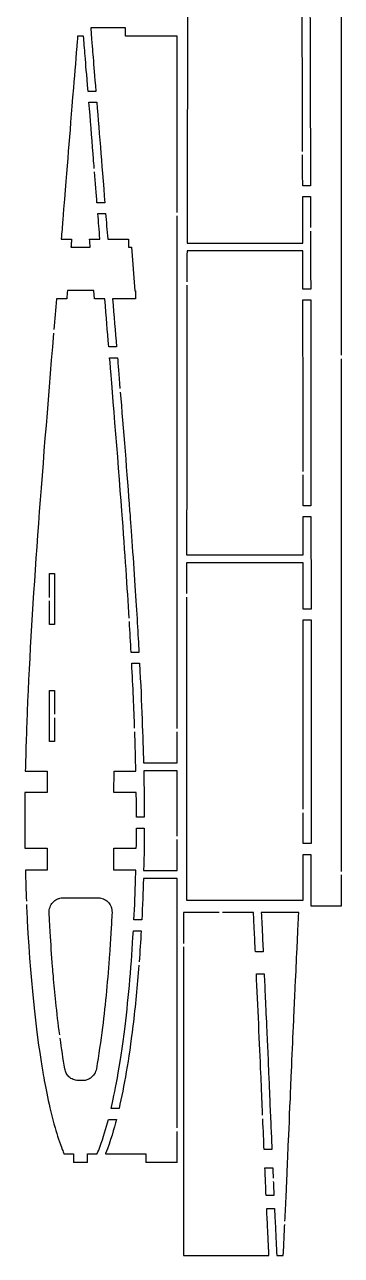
# Model space of a CAD drawing. Header units: millimetres. Extents: x 4 to 96, y -1182 to -9.
# Drawn here: x 3.9 to 96.1, y -1182.2 to -824.5 of the extents above; entities that cross this region are included whole.
import ezdxf

# ---------------------------------------------------------------- set-up
doc = ezdxf.new("R2010")
doc.units = ezdxf.units.MM
doc.layers.get('0').update_dxf_attribs({"linetype": 'CONTINUOUS'})

msp = doc.modelspace()

# ---------------------------------------------------------------- linework, layer by layer
for p, q in [((96.06, -920.64), (96.06, -771.64)), ((33.27, -825.48), (23.15, -825.48)), ((33.27, -827.86), (33.27, -825.48)), ((21.07, -827.86), (19.36, -827.86)), ((48.27, -827.86), (33.27, -827.86)), ((48.27, -879.11), (48.27, -827.86)), ((24.66, -843.98), (22.39, -843.98)), ((22.65, -847.1), (24.92, -847.1)), ((87.07, -871.41), (84.8, -871.41)), ((27.25, -876.29), (24.98, -876.29)), ((84.81, -874.53), (87.08, -874.53)), ((25.23, -879.41), (27.5, -879.41)), ((48.27, -1029.11), (48.27, -880.11)), ((14.59, -886.87), (17.6, -886.87)), ((22.83, -886.87), (25.84, -886.87)), ((28.11, -886.87), (34.15, -886.87)), ((34.15, -886.87), (34.15, -889.25)), ((17.41, -889.25), (23.02, -889.25)), ((34.15, -889.25), (34.99, -889.25)), ((34.99, -889.25), (36.03, -901.95)), ((51.16, -888.04), (84.84, -888.04)), ((84.84, -890.3), (51.16, -890.3)), ((87.13, -901.43), (84.86, -901.43)), ((16.18, -904.21), (13.17, -904.21)), ((24.05, -901.83), (16.38, -901.83)), ((24.24, -904.21), (24.05, -901.83)), ((27.26, -904.21), (24.24, -904.21)), ((36.15, -904.21), (29.52, -904.21)), ((36.03, -901.95), (36.15, -901.95)), ((36.15, -901.95), (36.15, -904.21)), ((84.87, -904.55), (87.14, -904.55)), ((30.68, -918.23), (28.41, -918.23)), ((28.67, -921.35), (30.94, -921.35)), ((96.06, -1070.64), (96.06, -921.64)), ((87.21, -964.41), (84.94, -964.41)), ((84.94, -967.53), (87.21, -967.53)), ((51.05, -978.65), (84.95, -978.65)), ((84.95, -980.92), (51.05, -980.92)), ((11.21, -990.99), (11.21, -984.05)), ((11.21, -984.05), (12.67, -984.05)), ((12.67, -984.05), (12.67, -998.93)), ((11.21, -998.93), (11.21, -991.99)), ((87.22, -994.42), (84.95, -994.42)), ((84.96, -997.55), (87.22, -997.55)), ((12.67, -998.93), (11.21, -998.93)), ((37.19, -1007), (34.92, -1007)), ((35.09, -1010.12), (37.36, -1010.12)), ((11.21, -1018.05), (12.67, -1018.05)), ((11.21, -1032.93), (11.21, -1018.05)), ((12.67, -1018.05), (12.67, -1024.99)), ((12.67, -1025.99), (12.67, -1032.93)), ((48.27, -1039.11), (48.27, -1030.11)), ((12.67, -1032.93), (11.21, -1032.93)), ((38.5, -1039.11), (48.27, -1039.11)), ((4.14, -1041.49), (10.49, -1041.49)), ((10.49, -1041.49), (10.49, -1047.73)), ((29.93, -1047.73), (29.94, -1041.49)), ((29.94, -1041.49), (36.29, -1041.49)), ((48.27, -1041.37), (38.56, -1041.37)), ((48.27, -1060.39), (48.27, -1041.37)), ((10.49, -1047.73), (4.02, -1047.73)), ((36.41, -1047.73), (29.93, -1047.73)), ((38.74, -1054.91), (36.47, -1054.91)), ((36.47, -1058.04), (38.74, -1058.04)), ((48.27, -1070.39), (48.27, -1061.39)), ((4.01, -1063.88), (10.51, -1063.88)), ((10.51, -1063.88), (10.49, -1070.27)), ((29.93, -1070.27), (29.91, -1063.88)), ((29.91, -1063.88), (36.41, -1063.88)), ((87.22, -1062.58), (84.95, -1062.58)), ((84.95, -1065.7), (87.21, -1065.7)), ((10.49, -1070.27), (4.15, -1070.27)), ((36.28, -1070.27), (29.93, -1070.27)), ((48.27, -1072.71), (38.49, -1072.71)), ((38.55, -1070.39), (48.27, -1070.39)), ((48.27, -1145.22), (48.27, -1072.71)), ((96.06, -1080.64), (96.06, -1071.64)), ((15.02, -1078.35), (25.4, -1078.35)), ((51.06, -1079.05), (84.94, -1079.05)), ((60.5, -1082.61), (50.15, -1082.61)), ((50.15, -1082.61), (50.15, -1091.61)), ((70.5, -1082.61), (61.5, -1082.61)), ((83.66, -1082.61), (72.77, -1082.61)), ((87.21, -1080.64), (96.06, -1080.64)), ((38.01, -1084.76), (35.73, -1084.76)), ((35.56, -1087.96), (37.83, -1087.96)), ((50.15, -1092.61), (50.15, -1182.25)), ((73.31, -1094.03), (71.04, -1094.03)), ((71.34, -1100.41), (73.61, -1100.41)), ((20.93, -1131.42), (19.5, -1131.42)), ((31.4, -1139.51), (29.1, -1139.51)), ((28.29, -1142.78), (30.61, -1142.78)), ((48.27, -1155.22), (48.27, -1146.22)), ((75.85, -1151.52), (73.59, -1151.52)), ((15.39, -1152.72), (18.15, -1152.72)), ((18.15, -1152.72), (18.15, -1155.22)), ((22.27, -1155.22), (18.15, -1155.22)), ((22.27, -1155.22), (22.27, -1152.72)), ((22.27, -1152.72), (25.04, -1152.72)), ((27.47, -1152.72), (39.15, -1152.72)), ((39.15, -1152.72), (39.15, -1155.22)), ((48.27, -1155.22), (39.15, -1155.22)), ((73.82, -1156.84), (76.09, -1156.84)), ((76.44, -1164.84), (74.17, -1164.84)), ((74.34, -1168.63), (76.61, -1168.63)), ((50.15, -1182.25), (74.99, -1182.25)), ((77.26, -1182.25), (79.17, -1182.25))]:
    msp.add_line(p, q)
for points, knots in [([(51.44, -797.3), (51.44, -797.32), (51.44, -797.34), (51.44, -797.36), (51.41, -803.34), (51.39, -809.25), (51.37, -814.94), (51.33, -825.69), (51.29, -835.33), (51.26, -847.06), (51.26, -849.33), (51.25, -851.56), (51.24, -853.83), (51.21, -865.42), (51.19, -876.33), (51.16, -887.98), (51.16, -888), (51.16, -888.02), (51.16, -888.04)], [21.573709, 21.573709, 21.573709, 21.573709, 21.581481, 21.581481, 21.581481, 23.91388, 23.91388, 23.91388, 28.319251, 28.319251, 28.319251, 29.171112, 29.171112, 29.171112, 33.530298, 33.530298, 33.530298, 33.537796, 33.537796, 33.537796, 33.537796]), ([(84.78, -861.41), (84.77, -860.17), (84.77, -858.87), (84.77, -857.44), (84.73, -844.5), (84.73, -842.31), (84.7, -834.75), (84.68, -827.19), (84.65, -819.37), (84.62, -811.55)], [1.085267, 1.085267, 1.085267, 1.085267, 1.469449, 1.469449, 1.469449, 4.958758, 4.958758, 4.958758, 8.445653, 8.445653, 8.445653, 8.445653]), ([(86.89, -811.55), (86.92, -820.3), (86.96, -829.83), (86.99, -839.63), (87, -844.86), (87.02, -851.17), (87.03, -855.42), (87.04, -860.65), (87.06, -866.05), (87.07, -871.41)], [0.005975, 0.005975, 0.005975, 0.005975, 2.629685, 2.629685, 2.629685, 4.029339, 4.029339, 4.029339, 5.753437, 5.753437, 5.753437, 5.753437]), ([(23.15, -825.48), (23.15, -825.5), (23.15, -825.52), (23.15, -825.54), (23.55, -830.49), (23.65, -831.76), (23.84, -834.05), (24.06, -836.7), (24.26, -839.08), (24.66, -843.98)], [0.044567, 0.044567, 0.044567, 0.044567, 0.051387, 0.051387, 0.051387, 1.614228, 1.614228, 1.614228, 3.425101, 3.425101, 3.425101, 3.425101]), ([(19.36, -827.86), (19.36, -827.88), (19.35, -827.9), (19.35, -827.91), (19.32, -828.28), (19.29, -828.7), (19.25, -829.2), (18.89, -833.76), (18.5, -838.31), (18.13, -842.86), (16.87, -858.16), (16.44, -864.01), (15.04, -881.25), (14.89, -883.12), (14.74, -884.97), (14.59, -886.8), (14.59, -886.82), (14.59, -886.85), (14.59, -886.87)], [0.328623, 0.328623, 0.328623, 0.328623, 0.333982, 0.333982, 0.333982, 0.440356, 0.440356, 0.440356, 1.401385, 1.401385, 1.401385, 4.630587, 4.630587, 4.630587, 4.979636, 4.979636, 4.979636, 4.983749, 4.983749, 4.983749, 4.983749]), ([(22.39, -843.98), (21.96, -838.69), (21.75, -836.26), (21.53, -833.63), (21.36, -831.47), (21.2, -829.51), (21.07, -827.91), (21.07, -827.9), (21.07, -827.88), (21.07, -827.86)], [0.043431, 0.043431, 0.043431, 0.043431, 1.681167, 1.681167, 1.681167, 3.032047, 3.032047, 3.032047, 3.047632, 3.047632, 3.047632, 3.047632]), ([(24.19, -866.32), (24.02, -864.16), (23.88, -862.47), (23.85, -862.09), (23.45, -857.1), (23.06, -852.1), (22.65, -847.1)], [0.726262, 0.726262, 0.726262, 0.726262, 1.159654, 1.159654, 1.159654, 6.865947, 6.865947, 6.865947, 6.865947]), ([(24.92, -847.1), (25.3, -851.78), (25.68, -856.56), (26.12, -862.11), (26.19, -863.04), (26.88, -871.7), (27.25, -876.29)], [0.034951, 0.034951, 0.034951, 0.034951, 1.443607, 1.443607, 1.443607, 1.682063, 1.682063, 1.682063, 1.682063]), ([(84.84, -888.04), (84.84, -888.02), (84.84, -888), (84.84, -887.98), (84.83, -883.44), (84.82, -878.99), (84.81, -874.53)], [1.338198, 1.338198, 1.338198, 1.338198, 1.344217, 1.344217, 1.344217, 2.707885, 2.707885, 2.707885, 2.707885]), ([(25.84, -886.87), (25.84, -886.85), (25.83, -886.82), (25.83, -886.8), (25.6, -883.98), (25.45, -882.12), (25.23, -879.41)], [3.863845, 3.863845, 3.863845, 3.863845, 3.876225, 3.876225, 3.876225, 5.494151, 5.494151, 5.494151, 5.494151]), ([(27.5, -879.41), (27.68, -881.67), (27.91, -884.46), (28.1, -886.81), (28.1, -886.83), (28.1, -886.85), (28.11, -886.87)], [0.0734666, 0.0734666, 0.0734666, 0.0734666, 0.7107672, 0.7107672, 0.7107672, 0.7157526, 0.7157526, 0.7157526, 0.7157526]), ([(17.6, -886.87), (17.57, -887.25), (17.54, -887.61), (17.51, -887.97), (17.48, -888.38), (17.44, -888.78), (17.41, -889.18), (17.41, -889.21), (17.41, -889.23), (17.41, -889.25)], [0.8891298, 0.8891298, 0.8891298, 0.8891298, 0.9948101, 0.9948101, 0.9948101, 1.1181784, 1.1181784, 1.1181784, 1.1248176, 1.1248176, 1.1248176, 1.1248176]), ([(23.02, -889.25), (23.02, -889.23), (23.02, -889.21), (23.02, -889.18), (22.96, -888.44), (22.89, -887.66), (22.83, -886.87)], [3.95778722, 3.95778722, 3.95778722, 3.95778722, 3.95938821, 3.95938821, 3.95938821, 4.01451087, 4.01451087, 4.01451087, 4.01451087]), ([(87.1, -884.53), (87.1, -885.61), (87.1, -886.7), (87.1, -887.78), (87.11, -892.32), (87.12, -896.87), (87.13, -901.43)], [1.003469, 1.003469, 1.003469, 1.003469, 1.327508, 1.327508, 1.327508, 2.689626, 2.689626, 2.689626, 2.689626]), ([(51.16, -890.3), (51.16, -890.32), (51.16, -890.34), (51.16, -890.36), (51.15, -893.28), (51.15, -896.26), (51.14, -899.3)], [33.818723, 33.818723, 33.818723, 33.818723, 33.826123, 33.826123, 33.826123, 34.909108, 34.909108, 34.909108, 34.909108]), ([(84.86, -901.43), (84.86, -897.76), (84.85, -894.04), (84.84, -890.36), (84.84, -890.34), (84.84, -890.32), (84.84, -890.3)], [0.005989, 0.005989, 0.005989, 0.005989, 1.106326, 1.106326, 1.106326, 1.112291, 1.112291, 1.112291, 1.112291]), ([(51.14, -900.3), (51.12, -913.59), (51.09, -928.3), (51.08, -946.22), (51.07, -957.13), (51.06, -967.97), (51.05, -978.59), (51.05, -978.61), (51.05, -978.63), (51.05, -978.65)], [35.027303, 35.027303, 35.027303, 35.027303, 39.726267, 39.726267, 39.726267, 42.588711, 42.588711, 42.588711, 42.5941, 42.5941, 42.5941, 42.5941]), ([(13.17, -904.21), (13.17, -904.23), (13.17, -904.25), (13.17, -904.26), (12.92, -907.28), (12.68, -910.25), (12.44, -913.18)], [6.1119203, 6.1119203, 6.1119203, 6.1119203, 6.1155962, 6.1155962, 6.1155962, 6.7182151, 6.7182151, 6.7182151, 6.7182151]), ([(16.38, -901.83), (16.38, -901.85), (16.37, -901.87), (16.37, -901.88), (16.35, -902.18), (16.33, -902.46), (16.31, -902.71), (16.26, -903.21), (16.22, -903.71), (16.18, -904.21)], [1.5468836, 1.5468836, 1.5468836, 1.5468836, 1.557136, 1.557136, 1.557136, 1.7254498, 1.7254498, 1.7254498, 2.0625318, 2.0625318, 2.0625318, 2.0625318]), ([(28.41, -918.23), (27.98, -913.02), (27.73, -910.03), (27.26, -904.26), (27.26, -904.25), (27.26, -904.23), (27.26, -904.21)], [0.168137, 0.168137, 0.168137, 0.168137, 1.882007, 1.882007, 1.882007, 1.887464, 1.887464, 1.887464, 1.887464]), ([(29.52, -904.21), (29.52, -904.23), (29.53, -904.25), (29.53, -904.27), (29.93, -909.2), (30.3, -913.68), (30.68, -918.23)], [2.938776, 2.938776, 2.938776, 2.938776, 2.94834, 2.94834, 2.94834, 5.123977, 5.123977, 5.123977, 5.123977]), ([(84.93, -954.41), (84.93, -952.97), (84.93, -951.54), (84.93, -950.1), (84.91, -937.05), (84.9, -920.6), (84.87, -904.55)], [1.008857, 1.008857, 1.008857, 1.008857, 1.439845, 1.439845, 1.439845, 5.353262, 5.353262, 5.353262, 5.353262]), ([(87.14, -904.55), (87.15, -914.25), (87.17, -923.46), (87.18, -933.13), (87.18, -938.31), (87.19, -943.63), (87.19, -948.78), (87.2, -953.96), (87.2, -959.19), (87.21, -964.41)], [0.00599, 0.00599, 0.00599, 0.00599, 2.917395, 2.917395, 2.917395, 4.478356, 4.478356, 4.478356, 6.050936, 6.050936, 6.050936, 6.050936]), ([(12.35, -914.18), (8.85, -956.84), (6, -991.5), (4.68, -1024.22), (4.44, -1030.28), (4.27, -1035.97), (4.14, -1041.43), (4.14, -1041.45), (4.14, -1041.47), (4.14, -1041.49)], [6.786569, 6.786569, 6.786569, 6.786569, 15.577552, 15.577552, 15.577552, 17.206474, 17.206474, 17.206474, 17.212585, 17.212585, 17.212585, 17.212585]), ([(34.34, -997.01), (33.81, -988.25), (33.15, -978.39), (32.22, -965.87), (31.11, -950.99), (29.17, -927.39), (28.67, -921.35)], [1.257748, 1.257748, 1.257748, 1.257748, 3.668945, 3.668945, 3.668945, 6.534052, 6.534052, 6.534052, 6.534052]), ([(31.76, -931.32), (32.57, -941.29), (33.73, -955.72), (34.48, -965.78), (34.69, -968.61), (35.48, -979.25), (36.03, -987.61), (36.56, -995.73), (36.9, -1001.8), (37.19, -1007)], [0.3337835, 0.3337835, 0.3337835, 0.3337835, 0.9142145, 0.9142145, 0.9142145, 1.0772617, 1.0772617, 1.0772617, 1.2354062, 1.2354062, 1.2354062, 1.2354062]), ([(84.95, -978.65), (84.95, -978.63), (84.95, -978.61), (84.95, -978.59), (84.95, -974.81), (84.94, -971.18), (84.94, -967.53)], [1.579766, 1.579766, 1.579766, 1.579766, 1.585902, 1.585902, 1.585902, 2.747461, 2.747461, 2.747461, 2.747461]), ([(87.21, -967.53), (87.21, -971.96), (87.21, -976.37), (87.22, -980.81), (87.22, -985.35), (87.22, -989.89), (87.22, -994.42)], [0.005996, 0.005996, 0.005996, 0.005996, 1.336577, 1.336577, 1.336577, 2.699975, 2.699975, 2.699975, 2.699975]), ([(51.05, -980.92), (51.05, -980.94), (51.05, -980.96), (51.05, -980.98), (51.05, -983.97), (51.05, -986.96), (51.05, -989.92)], [42.7975396, 42.7975396, 42.7975396, 42.7975396, 42.8029397, 42.8029397, 42.8029397, 43.6129738, 43.6129738, 43.6129738, 43.6129738]), ([(84.95, -994.42), (84.95, -990.01), (84.95, -985.54), (84.95, -981.13), (84.95, -981.08), (84.95, -981.03), (84.95, -980.98), (84.95, -980.96), (84.95, -980.94), (84.95, -980.92)], [0.005998, 0.005998, 0.005998, 0.005998, 1.329783, 1.329783, 1.329783, 1.344751, 1.344751, 1.344751, 1.350757, 1.350757, 1.350757, 1.350757]), ([(51.05, -990.92), (51.04, -998.88), (51.04, -1006.69), (51.04, -1014.29), (51.04, -1036.86), (51.05, -1061.64), (51.06, -1078.99), (51.06, -1079.01), (51.06, -1079.03), (51.06, -1079.05)], [43.704252, 43.704252, 43.704252, 43.704252, 45.886155, 45.886155, 45.886155, 52.367461, 52.367461, 52.367461, 52.37493, 52.37493, 52.37493, 52.37493]), ([(84.95, -1052.58), (84.95, -1046.46), (84.96, -1039.5), (84.96, -1033.41), (84.96, -1021.64), (84.96, -1009.63), (84.96, -997.55)], [0.825173, 0.825173, 0.825173, 0.825173, 2.148588, 2.148588, 2.148588, 4.709925, 4.709925, 4.709925, 4.709925]), ([(87.22, -997.55), (87.23, -1007.59), (87.23, -1018.09), (87.23, -1028.23), (87.22, -1040.24), (87.22, -1054.41), (87.22, -1062.58)], [0.005998, 0.005998, 0.005998, 0.005998, 3.018253, 3.018253, 3.018253, 6.587042, 6.587042, 6.587042, 6.587042]), ([(37.36, -1010.12), (38, -1022.01), (38.32, -1032), (38.5, -1039.05), (38.5, -1039.07), (38.5, -1039.09), (38.5, -1039.11)], [0.214093, 0.214093, 0.214093, 0.214093, 3.854291, 3.854291, 3.854291, 3.864357, 3.864357, 3.864357, 3.864357]), ([(36.29, -1041.49), (36.29, -1041.47), (36.29, -1041.45), (36.29, -1041.43), (36.27, -1040.67), (36.25, -1039.87), (36.23, -1039.05)], [4.4395311, 4.4395311, 4.4395311, 4.4395311, 4.4444587, 4.4444587, 4.4444587, 4.6284837, 4.6284837, 4.6284837, 4.6284837]), ([(38.56, -1041.37), (38.56, -1041.39), (38.56, -1041.41), (38.56, -1041.44), (38.6, -1043.3), (38.64, -1044.91), (38.66, -1046.21), (38.7, -1048.87), (38.73, -1051.78), (38.74, -1054.91)], [4.274402, 4.274402, 4.274402, 4.274402, 4.286163, 4.286163, 4.286163, 5.359896, 5.359896, 5.359896, 7.541273, 7.541273, 7.541273, 7.541273]), ([(4.02, -1047.73), (4.02, -1047.75), (4.02, -1047.77), (4.02, -1047.79), (3.94, -1053.28), (3.93, -1058.57), (4.01, -1063.82), (4.01, -1063.84), (4.01, -1063.86), (4.01, -1063.88)], [17.842609, 17.842609, 17.842609, 17.842609, 17.848681, 17.848681, 17.848681, 19.538715, 19.538715, 19.538715, 19.545061, 19.545061, 19.545061, 19.545061]), ([(36.47, -1054.91), (36.46, -1052.51), (36.44, -1050.13), (36.41, -1047.79), (36.41, -1047.77), (36.41, -1047.75), (36.41, -1047.73)], [3.0979019, 3.0979019, 3.0979019, 3.0979019, 3.8590598, 3.8590598, 3.8590598, 3.8654573, 3.8654573, 3.8654573, 3.8654573]), ([(36.41, -1063.88), (36.42, -1063.86), (36.42, -1063.84), (36.42, -1063.82), (36.45, -1061.88), (36.46, -1059.95), (36.47, -1058.04)], [2.1625463, 2.1625463, 2.1625463, 2.1625463, 2.1686471, 2.1686471, 2.1686471, 2.7698401, 2.7698401, 2.7698401, 2.7698401]), ([(38.74, -1058.04), (38.73, -1061.86), (38.67, -1065.97), (38.55, -1070.33), (38.55, -1070.35), (38.55, -1070.37), (38.55, -1070.39)], [8.249472, 8.249472, 8.249472, 8.249472, 10.796825, 10.796825, 10.796825, 10.808827, 10.808827, 10.808827, 10.808827]), ([(84.94, -1079.05), (84.94, -1079.03), (84.94, -1079.01), (84.94, -1078.99), (84.94, -1077.11), (84.94, -1075.24), (84.94, -1073.36), (84.95, -1070.8), (84.95, -1068.26), (84.95, -1065.7)], [0.194767, 0.194767, 0.194767, 0.194767, 0.20077, 0.20077, 0.20077, 0.763908, 0.763908, 0.763908, 1.531538, 1.531538, 1.531538, 1.531538]), ([(87.21, -1065.7), (87.21, -1068.23), (87.21, -1070.73), (87.21, -1073.25), (87.21, -1075.7), (87.21, -1078.14), (87.21, -1080.58), (87.21, -1080.6), (87.21, -1080.62), (87.21, -1080.64)], [0.006003, 0.006003, 0.006003, 0.006003, 0.764545, 0.764545, 0.764545, 1.49893, 1.49893, 1.49893, 1.50495, 1.50495, 1.50495, 1.50495]), ([(4.15, -1070.27), (4.15, -1070.29), (4.15, -1070.31), (4.15, -1070.33), (4.23, -1073.29), (4.32, -1076.26), (4.44, -1079.26)], [20.2327486, 20.2327486, 20.2327486, 20.2327486, 20.2393787, 20.2393787, 20.2393787, 21.1972486, 21.1972486, 21.1972486, 21.1972486]), ([(36.21, -1072.77), (36.24, -1071.96), (36.26, -1071.14), (36.28, -1070.33), (36.28, -1070.31), (36.28, -1070.29), (36.28, -1070.27)], [1.2527149, 1.2527149, 1.2527149, 1.2527149, 1.501043, 1.501043, 1.501043, 1.507318, 1.507318, 1.507318, 1.507318]), ([(38.49, -1072.71), (38.49, -1072.73), (38.49, -1072.75), (38.49, -1072.77), (38.37, -1076.6), (38.22, -1080.61), (38.01, -1084.76)], [11.256781, 11.256781, 11.256781, 11.256781, 11.26791, 11.26791, 11.26791, 13.466179, 13.466179, 13.466179, 13.466179]), ([(4.48, -1080.26), (4.55, -1081.82), (4.62, -1083.39), (4.7, -1084.97), (5.77, -1105.39), (7.65, -1119.9), (9.23, -1129.02), (9.88, -1132.79), (11.01, -1138.88), (12.78, -1145.15), (13.39, -1147.28), (14.18, -1149.68), (14.89, -1151.48), (15.06, -1151.92), (15.23, -1152.32), (15.38, -1152.68), (15.38, -1152.69), (15.39, -1152.7), (15.39, -1152.72)], [21.303464, 21.303464, 21.303464, 21.303464, 21.800144, 21.800144, 21.800144, 28.213992, 28.213992, 28.213992, 30.859947, 30.859947, 30.859947, 31.761641, 31.761641, 31.761641, 31.983789, 31.983789, 31.983789, 31.991419, 31.991419, 31.991419, 31.991419]), ([(11.08, -1082.6), (11.05, -1082.06), (11.13, -1081.52), (11.32, -1081.01), (11.49, -1080.51), (11.77, -1080.04), (12.13, -1079.65), (12.48, -1079.26), (12.9, -1078.95), (13.37, -1078.72), (13.63, -1078.6), (13.9, -1078.51), (14.18, -1078.44), (14.46, -1078.38), (14.74, -1078.35), (15.02, -1078.35)], [0, 0, 0, 0, 0.1643813, 0.1643813, 0.1643813, 0.3272594, 0.3272594, 0.3272594, 0.4860058, 0.4860058, 0.4860058, 0.5730995, 0.5730995, 0.5730995, 0.6599554, 0.6599554, 0.6599554, 0.6599554]), ([(25.4, -1078.35), (25.9, -1078.35), (26.4, -1078.45), (26.86, -1078.64), (27.33, -1078.83), (27.76, -1079.11), (28.13, -1079.47), (28.5, -1079.83), (28.8, -1080.27), (29.01, -1080.75), (29.13, -1081.04), (29.23, -1081.34), (29.28, -1081.66), (29.34, -1081.97), (29.36, -1082.28), (29.35, -1082.6)], [0, 0, 0, 0, 0.1525617, 0.1525617, 0.1525617, 0.307507, 0.307507, 0.307507, 0.4667442, 0.4667442, 0.4667442, 0.5629534, 0.5629534, 0.5629534, 0.6593132, 0.6593132, 0.6593132, 0.6593132]), ([(14.13, -1118.14), (13.71, -1114.96), (13.34, -1111.77), (13.02, -1108.66), (12.75, -1106.12), (12.51, -1103.46), (12.3, -1101.12), (12.22, -1100.18), (12.15, -1099.27), (12.07, -1098.33), (11.81, -1095.06), (11.59, -1091.8), (11.38, -1088.21), (11.29, -1086.78), (11.2, -1085.05), (11.12, -1083.41), (11.11, -1083.14), (11.09, -1082.87), (11.08, -1082.6)], [1.318145, 1.318145, 1.318145, 1.318145, 2.24726, 2.24726, 2.24726, 3.001404, 3.001404, 3.001404, 3.307464, 3.307464, 3.307464, 4.371505, 4.371505, 4.371505, 4.79583, 4.79583, 4.79583, 4.864721, 4.864721, 4.864721, 4.864721]), ([(29.35, -1082.6), (29.26, -1084.55), (29.15, -1086.44), (29.05, -1088.21), (28.92, -1090.38), (28.79, -1092.47), (28.63, -1094.64), (28.11, -1101.88), (27.45, -1108.98), (26.57, -1115.99), (26.07, -1119.97), (25.48, -1124.04), (24.8, -1128.02)], [0.404646, 0.404646, 0.404646, 0.404646, 0.923903, 0.923903, 0.923903, 1.55989, 1.55989, 1.55989, 3.678946, 3.678946, 3.678946, 4.88161, 4.88161, 4.88161, 4.88161]), ([(71.04, -1094.03), (70.94, -1091.88), (70.83, -1089.53), (70.73, -1087.42), (70.65, -1085.77), (70.58, -1084.27), (70.5, -1082.67), (70.5, -1082.65), (70.5, -1082.63), (70.5, -1082.61)], [0.036522, 0.036522, 0.036522, 0.036522, 0.676339, 0.676339, 0.676339, 1.174987, 1.174987, 1.174987, 1.180908, 1.180908, 1.180908, 1.180908]), ([(72.77, -1082.61), (72.77, -1082.63), (72.77, -1082.65), (72.77, -1082.68), (72.85, -1084.21), (72.92, -1085.77), (73, -1087.42), (73.1, -1089.55), (73.21, -1091.88), (73.31, -1094.03)], [0.211735, 0.211735, 0.211735, 0.211735, 0.217966, 0.217966, 0.217966, 0.674589, 0.674589, 0.674589, 1.26384, 1.26384, 1.26384, 1.26384]), ([(79.64, -1172.26), (79.7, -1170.98), (79.76, -1169.84), (79.81, -1168.6), (79.87, -1167.35), (79.94, -1165.91), (80, -1164.66), (80.14, -1161.5), (80.15, -1161.22), (80.29, -1157.96), (80.38, -1155.99), (80.46, -1154.03), (80.57, -1151.6), (80.71, -1148.45), (80.94, -1143.2), (81.21, -1136.63), (81.29, -1134.77), (81.37, -1132.83), (81.48, -1130.3), (81.65, -1126.36), (81.88, -1121.26), (82.05, -1117.46), (82.12, -1115.9), (82.19, -1114.31), (82.26, -1112.67), (82.39, -1109.8), (82.52, -1106.9), (82.65, -1104.22), (82.87, -1099.26), (82.97, -1097.19), (83.17, -1092.92), (83.27, -1090.87), (83.38, -1088.56), (83.47, -1086.6), (83.53, -1085.28), (83.59, -1083.98), (83.65, -1082.68), (83.66, -1082.65), (83.66, -1082.63), (83.66, -1082.61)], [1.944906, 1.944906, 1.944906, 1.944906, 2.726909, 2.726909, 2.726909, 3.50947, 3.50947, 3.50947, 5.481102, 5.481102, 5.481102, 6.6689, 6.6689, 6.6689, 8.207152, 8.207152, 8.207152, 8.641847, 8.641847, 8.641847, 9.317566, 9.317566, 9.317566, 9.594277, 9.594277, 9.594277, 10.077936, 10.077936, 10.077936, 10.975736, 10.975736, 10.975736, 11.40845, 11.40845, 11.40845, 11.699513, 11.699513, 11.699513, 11.70419, 11.70419, 11.70419, 11.70419]), ([(29.1, -1139.51), (30.06, -1135.36), (31.62, -1128.05), (33.13, -1115.74), (34.22, -1106.87), (35.02, -1097.3), (35.56, -1087.96)], [0.01079, 0.01079, 0.01079, 0.01079, 1.271939, 1.271939, 1.271939, 2.18046, 2.18046, 2.18046, 2.18046]), ([(37.16, -1097.94), (36.7, -1103.88), (36.13, -1109.81), (35.43, -1115.53), (34.22, -1125.52), (32.85, -1133.12), (31.4, -1139.51)], [1.026822, 1.026822, 1.026822, 1.026822, 2.796021, 2.796021, 2.796021, 5.889557, 5.889557, 5.889557, 5.889557]), ([(73.16, -1141.53), (73.09, -1139.94), (73.02, -1138.36), (72.96, -1136.91), (72.88, -1134.89), (72.78, -1132.53), (72.64, -1129.32), (72.29, -1121.2), (71.74, -1109.1), (71.34, -1100.41)], [0.725998, 0.725998, 0.725998, 0.725998, 1.007925, 1.007925, 1.007925, 1.400289, 1.400289, 1.400289, 2.390657, 2.390657, 2.390657, 2.390657]), ([(73.61, -1100.41), (73.79, -1104.35), (74.04, -1109.86), (74.36, -1117.04), (74.42, -1118.33), (74.48, -1119.68), (74.54, -1121.02), (74.65, -1123.42), (74.78, -1126.48), (74.89, -1129.07), (75.11, -1134.11), (75.15, -1135.25), (75.36, -1140.17), (75.45, -1142.06), (75.48, -1142.87), (75.63, -1146.24), (75.71, -1148.12), (75.77, -1149.71), (75.85, -1151.52)], [0.005718, 0.005718, 0.005718, 0.005718, 1.183927, 1.183927, 1.183927, 1.395305, 1.395305, 1.395305, 1.771144, 1.771144, 1.771144, 2.502649, 2.502649, 2.502649, 2.783548, 2.783548, 2.783548, 2.940874, 2.940874, 2.940874, 2.940874]), ([(19.5, -1131.42), (19.01, -1131.42), (18.52, -1131.32), (18.07, -1131.14), (17.6, -1130.95), (17.18, -1130.67), (16.82, -1130.32), (16.51, -1130.01), (16.25, -1129.66), (16.04, -1129.27), (15.84, -1128.88), (15.7, -1128.46), (15.62, -1128.02)], [0, 0, 0, 0, 0.149589, 0.149589, 0.149589, 0.302602, 0.302602, 0.302602, 0.4353808, 0.4353808, 0.4353808, 0.5696659, 0.5696659, 0.5696659, 0.5696659]), ([(24.8, -1128.02), (24.71, -1128.57), (24.51, -1129.1), (24.21, -1129.57), (23.92, -1130.02), (23.55, -1130.42), (23.12, -1130.72), (22.8, -1130.95), (22.44, -1131.12), (22.07, -1131.24), (21.7, -1131.36), (21.32, -1131.42), (20.93, -1131.42)], [0, 0, 0, 0, 0.1696799, 0.1696799, 0.1696799, 0.3327585, 0.3327585, 0.3327585, 0.4521001, 0.4521001, 0.4521001, 0.5706051, 0.5706051, 0.5706051, 0.5706051]), ([(25.04, -1152.72), (25.04, -1152.7), (25.05, -1152.69), (25.05, -1152.68), (25.33, -1152.01), (25.62, -1151.3), (25.9, -1150.55), (26.83, -1148.06), (27.65, -1145.21), (28.29, -1142.78)], [0.2355892, 0.2355892, 0.2355892, 0.2355892, 0.2379039, 0.2379039, 0.2379039, 0.3635654, 0.3635654, 0.3635654, 0.785036, 0.785036, 0.785036, 0.785036]), ([(30.61, -1142.78), (29.97, -1145.26), (28.95, -1149.03), (27.5, -1152.63), (27.49, -1152.66), (27.48, -1152.69), (27.47, -1152.72)], [0.0106999, 0.0106999, 0.0106999, 0.0106999, 0.7686905, 0.7686905, 0.7686905, 0.7744503, 0.7744503, 0.7744503, 0.7744503]), ([(74.17, -1164.84), (74.06, -1162.38), (74.01, -1161.18), (73.95, -1159.88), (73.9, -1158.65), (73.86, -1157.79), (73.82, -1156.84)], [0.005756, 0.005756, 0.005756, 0.005756, 0.749137, 0.749137, 0.749137, 1.449233, 1.449233, 1.449233, 1.449233]), ([(76.09, -1156.84), (76.13, -1157.8), (76.16, -1158.57), (76.22, -1159.79), (76.22, -1159.8), (76.22, -1159.81), (76.22, -1159.82)], [0.3712346, 0.3712346, 0.3712346, 0.3712346, 0.8548603, 0.8548603, 0.8548603, 0.8590689, 0.8590689, 0.8590689, 0.8590689]), ([(76.26, -1160.82), (76.28, -1161.22), (76.29, -1161.64), (76.32, -1162.12), (76.36, -1163.03), (76.4, -1163.99), (76.44, -1164.84)], [0.9983755, 0.9983755, 0.9983755, 0.9983755, 1.1686285, 1.1686285, 1.1686285, 1.4841942, 1.4841942, 1.4841942, 1.4841942]), ([(74.99, -1182.25), (74.99, -1182.23), (74.99, -1182.2), (74.99, -1182.18), (74.96, -1181.59), (74.93, -1180.92), (74.9, -1180.26), (74.82, -1178.63), (74.7, -1176.14), (74.64, -1174.91), (74.54, -1172.77), (74.46, -1171.07), (74.34, -1168.63)], [0.1013438, 0.1013438, 0.1013438, 0.1013438, 0.1055577, 0.1055577, 0.1055577, 0.2259664, 0.2259664, 0.2259664, 0.5239502, 0.5239502, 0.5239502, 1.038898, 1.038898, 1.038898, 1.038898]), ([(76.61, -1168.63), (76.67, -1169.8), (76.72, -1170.98), (76.79, -1172.26), (76.89, -1174.33), (76.97, -1176.1), (77.07, -1178.25), (77.14, -1179.6), (77.21, -1181.12), (77.25, -1182.19), (77.26, -1182.21), (77.26, -1182.23), (77.26, -1182.25)], [0.005725, 0.005725, 0.005725, 0.005725, 0.356817, 0.356817, 0.356817, 0.924477, 0.924477, 0.924477, 1.28125, 1.28125, 1.28125, 1.287625, 1.287625, 1.287625, 1.287625]), ([(79.17, -1182.25), (79.17, -1182.23), (79.17, -1182.21), (79.17, -1182.19), (79.23, -1180.93), (79.26, -1180.24), (79.31, -1179.15), (79.4, -1177.19), (79.51, -1174.99), (79.59, -1173.26)], [0.186342, 0.186342, 0.186342, 0.186342, 0.194778, 0.194778, 0.194778, 0.74935, 0.74935, 0.74935, 1.746341, 1.746341, 1.746341, 1.746341])]:
    msp.add_open_spline(points, degree=3, knots=knots)
for points in [[(84.8, -871.41), (84.79, -868.17), (84.79, -865.46), (84.78, -862.41)], [(24.98, -876.29), (24.8, -873.94), (24.51, -870.32), (24.27, -867.32)], [(87.08, -874.53), (87.08, -877.52), (87.09, -880.53), (87.09, -883.53)], [(30.94, -921.35), (31.08, -923.09), (31.34, -926.29), (31.67, -930.32)], [(84.94, -964.41), (84.94, -961.4), (84.93, -958.4), (84.93, -955.41)], [(34.92, -1007), (34.76, -1004.09), (34.59, -1001.12), (34.4, -998.01)], [(35.93, -1029.05), (35.73, -1023.43), (35.46, -1017.05), (35.09, -1010.12)], [(36.23, -1039.05), (36.16, -1036.35), (36.07, -1033.33), (35.96, -1030.05)], [(84.95, -1062.58), (84.95, -1060.08), (84.95, -1056.98), (84.95, -1053.58)], [(35.73, -1084.76), (35.94, -1080.74), (36.1, -1076.74), (36.21, -1072.77)], [(37.83, -1087.96), (37.66, -1090.94), (37.46, -1093.94), (37.24, -1096.94)], [(15.62, -1128.02), (15.12, -1125.1), (14.67, -1122.12), (14.27, -1119.13)], [(73.59, -1151.52), (73.49, -1149.26), (73.35, -1145.91), (73.2, -1142.53)]]:
    msp.add_open_spline(points, degree=3)

doc.saveas('drawing.dxf')
